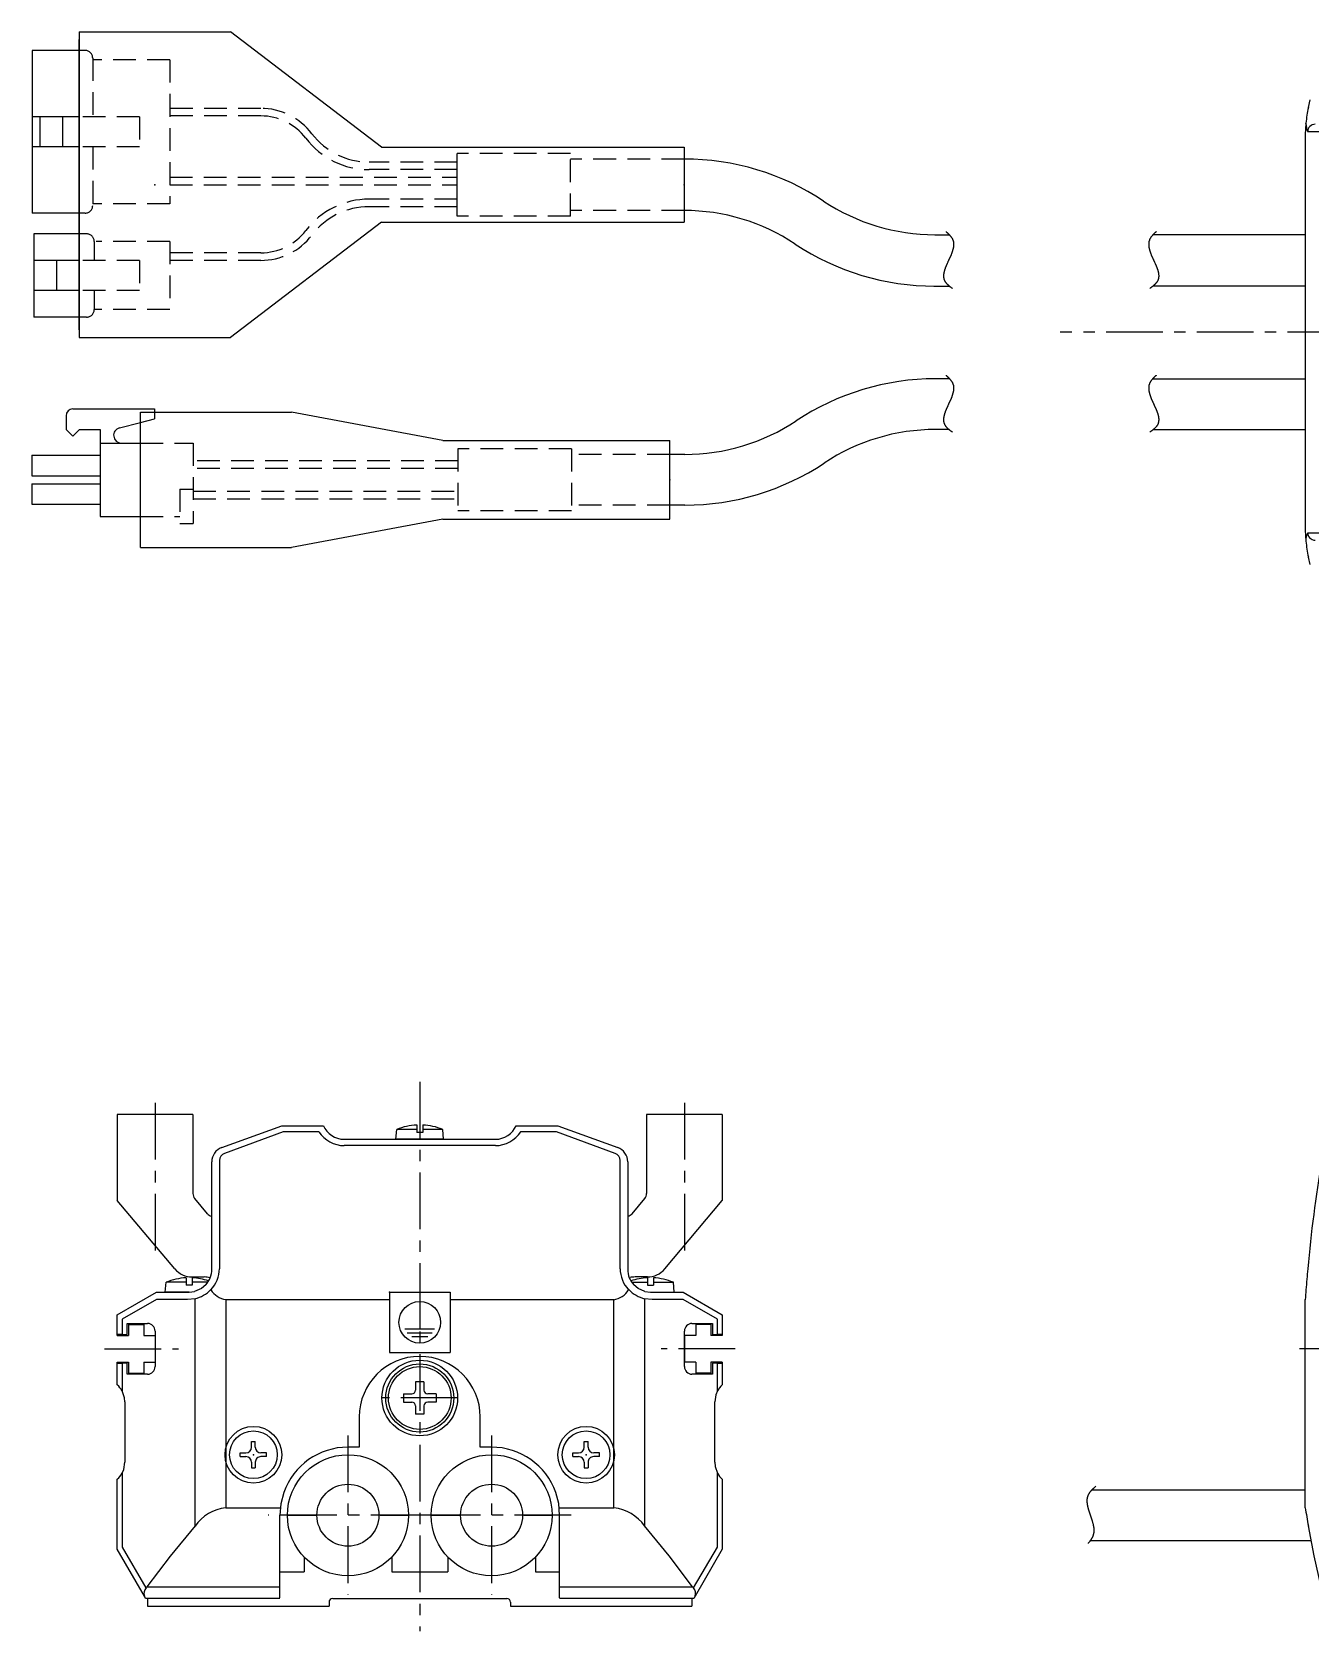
# Model space of a CAD drawing. Extents: x -211 to 803, y 92 to 503.
# Drawn here: x -210.9 to -41.9, y 284 to 495.3 of the extents above; entities that cross this region are included whole.
import ezdxf

# ---------------------------------------------------------------- set-up
doc = ezdxf.new("R2010")
doc.units = 0
for name, pattern in [('CENTER', [12, 7.5, -1.5, 1.5, -1.5]), ('CONTINOUS', [0]), ('DASHED', [4.5, 3, -1.5])]:
    doc.linetypes.add(name, pattern=pattern)
doc.layers.get('0').update_dxf_attribs({"linetype": 'CONTINUOUS'})
doc.layers.add('CENTER', color=1, linetype='CENTER')

# ---------------------------------------------------------------- blocks, each defined once
blk = doc.blocks.new('DTL0002')
at = {"color": 0, "linetype": 'CONTINUOUS'}
for p, q in [((0, 0), (0, -8)), ((0, 0), (8, 0)), ((8, 0), (8, -8)), ((4, -2.07), (4, -4.87)), ((2.03, -4.87), (5.97, -4.87)), ((2.34, -5.37), (5.66, -5.37)), ((2.94, -5.87), (5.06, -5.87)), ((0, -8), (8, -8))]:
    blk.add_line(p, q, dxfattribs=at)
blk.add_circle((4, -4), 2.75, dxfattribs=at)
at = {"color": 0}
blk.add_point((0, 0), dxfattribs=at)
blk = doc.blocks.new('DTL0003')
at = {"color": 0, "linetype": 'CONTINUOUS'}
for p, q in [((-1, 0.25), (-1.75, 0.25)), ((-1.75, 0.25), (-1.75, -0.25)), ((-0.25, 1.75), (0.25, 1.75)), ((-0.25, 1.75), (-0.25, 1)), ((0.25, 1.75), (0.25, 1)), ((1, 0.25), (1.75, 0.25)), ((1.75, 0.25), (1.75, -0.25)), ((-1, -0.25), (-1.75, -0.25)), ((-0.25, -1.75), (-0.25, -1)), ((-0.25, -1.75), (0.25, -1.75)), ((0.25, -1.75), (0.25, -1)), ((1, -0.25), (1.75, -0.25))]:
    blk.add_line(p, q, dxfattribs=at)
for radius in [3.75, 3.15]:
    blk.add_circle((0, 0), radius, dxfattribs=at)
for centre, start, end in [((-1, 1), 270, 0), ((1, 1), 180, 270), ((-1, -1), 0, 90.0001), ((1, -1), 90, 180)]:
    blk.add_arc(centre, 0.748, start, end, dxfattribs=at)
at = {"color": 0}
blk.add_point((0, 0), dxfattribs=at)
blk.add_point((0, 0), dxfattribs=at)

msp = doc.modelspace()

# ---------------------------------------------------------------- linework, layer by layer
at = {"color": 0, "linetype": 'CONTINUOUS'}
for p, q in [((-204.7, 495.35), (-184.7, 495.35)), ((-204.7, 495.35), (-204.7, 454.95)), ((-164.7, 480.1), (-184.7, 495.35)), ((-204.7, 455.95), (-204.7, 494.35)), ((-164.7, 480.1), (-124.7, 480.1)), ((-124.7, 480.1), (-124.7, 470.2)), ((-164.7, 470.2), (-184.7, 454.95)), ((-164.7, 470.2), (-124.7, 470.2)), ((-204.7, 454.95), (-184.7, 454.95)), ((-196.6, 445.1), (-192.01, 445.1)), ((-196.6, 427.2), (-196.6, 445.1)), ((-192.01, 445.1), (-176.6, 445.1)), ((-156.6, 441.35), (-176.6, 445.1)), ((-156.6, 441.35), (-126.6, 441.35)), ((-126.6, 430.95), (-126.6, 441.35)), ((-156.6, 430.95), (-176.6, 427.2)), ((-156.6, 430.95), (-126.6, 430.95)), ((-196.6, 427.2), (-176.6, 427.2))]:
    msp.add_line(p, q, dxfattribs=at)
at = {"color": 7, "linetype": 'CONTINOUS'}
for p, q in [((-210.9, 492.9), (-210.9, 471.4)), ((-204.7, 492.9), (-210.9, 492.9)), ((-42.14, 485.37), (-41.92, 486.37)), ((-204.7, 484.15), (-210.9, 484.15)), ((-209.9, 484.15), (-209.9, 480.15)), ((-206.9, 484.15), (-206.9, 480.15)), ((-42.46, 483.26), (-42.46, 483.28)), ((-40.39, 482.15), (-42.23, 482.15)), ((-204.7, 480.15), (-210.9, 480.15)), ((-42.56, 481.3), (-42.56, 430)), ((-154.7, 471), (-154.7, 479.3)), ((-204.7, 471.4), (-210.9, 471.4)), ((-204.7, 468.65), (-210.7, 468.65)), ((-210.7, 468.65), (-210.7, 457.65)), ((-91.54, 468.55), (-89.63, 468.55)), ((-42.56, 468.55), (-62.68, 468.55)), ((-204.7, 465.15), (-210.7, 465.15)), ((-207.7, 465.15), (-207.7, 461.15)), ((-204.7, 461.15), (-210.7, 461.15)), ((-91.66, 461.75), (-89.61, 461.75)), ((-42.56, 461.75), (-62.7, 461.75)), ((-204.7, 457.65), (-210.7, 457.65)), ((-89.59, 449.5), (-91.44, 449.5)), ((-62.73, 449.5), (-42.56, 449.5)), ((-206.43, 444.61), (-206.43, 442.81)), ((-205.53, 445.51), (-194.73, 445.51)), ((-194.73, 445.51), (-194.73, 445.1)), ((-205.53, 441.91), (-206.43, 442.81)), ((-205.53, 441.91), (-204.63, 442.81)), ((-204.63, 442.81), (-201.93, 442.81)), ((-201.93, 442.81), (-201.93, 431.29)), ((-199.37, 443), (-196.6, 443.71)), ((-89.67, 442.8), (-91.44, 442.8)), ((-62.64, 442.8), (-42.56, 442.8)), ((-201.93, 441.01), (-196.6, 441.01)), ((-210.93, 439.39), (-201.93, 439.39)), ((-210.93, 439.39), (-210.93, 436.69)), ((-124.6, 439.5), (-126.6, 439.5)), ((-210.93, 436.69), (-201.93, 436.69)), ((-210.93, 435.61), (-210.93, 432.91)), ((-210.93, 435.61), (-201.93, 435.61)), ((-210.93, 432.91), (-201.93, 432.91)), ((-201.93, 431.29), (-196.6, 431.29)), ((-124.6, 432.8), (-126.6, 432.8)), ((-42.23, 429.15), (-40.39, 429.15)), ((-42.46, 428.02), (-42.46, 428.03)), ((-41.92, 424.93), (-42.14, 425.92)), ((-199.65, 352.26), (-199.65, 340.89)), ((-189.65, 352.26), (-199.65, 352.26)), ((-189.65, 352.26), (-189.65, 341.78)), ((-119.65, 352.26), (-129.65, 352.26)), ((-129.65, 352.26), (-129.65, 341.78)), ((-119.65, 352.26), (-119.65, 340.89)), ((-185.83, 347.87), (-177.9, 350.76)), ((-177.72, 349.94), (-185.49, 347.1)), ((-177.9, 350.76), (-172.41, 350.76)), ((-172.99, 349.94), (-177.72, 349.94)), ((-172.41, 350.76), (-172.4, 350.76)), ((-169.65, 348.96), (-149.65, 348.96)), ((-162.8, 348.96), (-162.69, 350.26)), ((-156.5, 348.96), (-162.8, 348.96)), ((-160.05, 350.26), (-162.69, 350.26)), ((-160.05, 350.85), (-160.05, 349.86)), ((-159.25, 349.86), (-160.05, 349.86)), ((-159.25, 350.85), (-159.25, 349.86)), ((-156.61, 350.26), (-159.25, 350.26)), ((-156.5, 348.96), (-156.61, 350.26)), ((-146.9, 350.76), (-146.89, 350.76)), ((-146.89, 350.76), (-141.4, 350.76)), ((-141.58, 349.94), (-146.31, 349.94)), ((-133.81, 347.1), (-141.58, 349.94)), ((-141.4, 350.76), (-133.46, 347.87)), ((-149.65, 348.13), (-169.65, 348.13)), ((-187.15, 331.76), (-187.15, 345.99)), ((-186.15, 346.15), (-186.15, 331.85)), ((-133.15, 331.85), (-133.15, 346.15)), ((-132.15, 345.99), (-132.15, 331.76)), ((-192.05, 331.83), (-199.65, 340.89)), ((-187.72, 339.11), (-189.41, 341.14)), ((-131.58, 339.11), (-129.88, 341.14)), ((-127.25, 331.83), (-119.65, 340.89)), ((-193.3, 328.76), (-193.19, 330.06)), ((-190.55, 330.06), (-193.19, 330.06)), ((-190.55, 330.65), (-190.55, 329.66)), ((-189.75, 330.76), (-188.15, 330.76)), ((-189.75, 330.65), (-189.75, 329.66)), ((-187.68, 330.06), (-189.75, 330.06)), ((-131.62, 330.06), (-129.55, 330.06)), ((-129.55, 330.76), (-131.15, 330.76)), ((-129.55, 330.65), (-129.55, 329.66)), ((-128.75, 330.65), (-128.75, 329.66)), ((-128.75, 330.06), (-126.11, 330.06)), ((-126, 328.76), (-126.11, 330.06)), ((-199.65, 325.76), (-194.47, 328.75)), ((-194.47, 327.76), (-199.01, 325.18)), ((-194.47, 328.75), (-194.45, 328.76)), ((-190.37, 327.76), (-194.47, 327.76)), ((-194.45, 328.76), (-190.15, 328.76)), ((-190.15, 328.76), (-193.3, 328.76)), ((-189.75, 329.66), (-190.55, 329.66)), ((-189.37, 327.88), (-190.37, 327.76)), ((-190.15, 328.76), (-189.42, 328.85)), ((-189.37, 297.84), (-189.37, 327.88)), ((-185.3, 327.76), (-163.65, 327.76)), ((-185.3, 327.76), (-185.3, 300.26)), ((-155.65, 327.76), (-134, 327.76)), ((-134, 300.26), (-134, 327.76)), ((-132.02, 329.08), (-132.03, 329.06)), ((-129.92, 327.88), (-129.92, 297.84)), ((-128.93, 327.76), (-129.92, 327.88)), ((-129.88, 328.85), (-129.15, 328.76)), ((-129.55, 329.66), (-128.75, 329.66)), ((-129.15, 328.76), (-124.85, 328.76)), ((-129.15, 328.76), (-126, 328.76)), ((-124.82, 327.76), (-128.93, 327.76)), ((-124.85, 328.76), (-124.83, 328.75)), ((-124.83, 328.75), (-119.65, 325.76)), ((-120.28, 325.18), (-124.82, 327.76)), ((-42.56, 300.26), (-42.56, 327.76)), ((-42.46, 329.08), (-42.46, 329.06)), ((-199.65, 325.74), (-199.65, 325.76)), ((-199.65, 323.01), (-199.65, 325.74)), ((-119.65, 325.76), (-119.65, 325.74)), ((-119.65, 325.74), (-119.65, 323.01)), ((-199.01, 325.18), (-199.01, 323.16)), ((-198.35, 324.61), (-195.65, 324.61)), ((-198.35, 323.16), (-198.35, 324.61)), ((-198.15, 324.46), (-198.15, 323.01)), ((-198.15, 324.46), (-196.15, 324.46)), ((-196.15, 324.46), (-196.15, 323.01)), ((-194.65, 323.61), (-194.65, 318.91)), ((-124.65, 318.91), (-124.65, 323.61)), ((-123.65, 324.61), (-120.95, 324.61)), ((-123.15, 324.46), (-123.15, 323.01)), ((-121.15, 324.46), (-123.15, 324.46)), ((-121.15, 324.46), (-121.15, 323.01)), ((-120.95, 324.61), (-120.95, 323.16)), ((-120.28, 323.16), (-120.28, 325.18)), ((-199.01, 323.16), (-199.65, 323.16)), ((-199.65, 323.01), (-198.15, 323.01)), ((-199.01, 323.16), (-198.35, 323.16)), ((-196.15, 323.01), (-194.65, 323.01)), ((-194.65, 323.01), (-194.65, 319.51)), ((-124.65, 323.01), (-124.65, 319.51)), ((-123.15, 323.01), (-124.65, 323.01)), ((-119.65, 323.01), (-121.15, 323.01)), ((-120.95, 323.16), (-120.28, 323.16)), ((-119.65, 323.16), (-120.28, 323.16)), ((-199.65, 316.49), (-199.65, 319.51)), ((-199.65, 319.51), (-198.15, 319.51)), ((-199.65, 319.36), (-199.01, 319.36)), ((-199.01, 319.36), (-199.01, 315.69)), ((-198.35, 319.36), (-199.01, 319.36)), ((-198.35, 317.91), (-198.35, 319.36)), ((-198.15, 319.51), (-198.15, 318.06)), ((-196.15, 319.51), (-196.15, 318.06)), ((-196.15, 319.51), (-194.65, 319.51)), ((-123.15, 319.51), (-124.65, 319.51)), ((-123.15, 319.51), (-123.15, 318.06)), ((-121.15, 319.51), (-121.15, 318.06)), ((-119.65, 319.51), (-121.15, 319.51)), ((-120.95, 319.36), (-120.95, 317.91)), ((-120.28, 319.36), (-120.95, 319.36)), ((-120.28, 315.69), (-120.28, 319.36)), ((-120.28, 319.36), (-119.65, 319.36)), ((-119.65, 319.51), (-119.65, 316.49)), ((-195.65, 317.91), (-198.35, 317.91)), ((-198.15, 318.06), (-196.15, 318.06)), ((-120.95, 317.91), (-123.65, 317.91)), ((-121.15, 318.06), (-123.15, 318.06)), ((-161.8, 315.31), (-161.8, 314.21)), ((-161.8, 315.31), (-160.7, 315.31)), ((-160.2, 316.91), (-160.2, 315.81)), ((-159.1, 316.91), (-160.2, 316.91)), ((-159.1, 316.91), (-159.1, 315.81)), ((-157.5, 315.31), (-158.6, 315.31)), ((-157.5, 315.31), (-157.5, 314.21)), ((-198.65, 314.26), (-198.65, 306.26)), ((-161.8, 314.21), (-160.7, 314.21)), ((-160.2, 313.71), (-160.2, 312.61)), ((-159.1, 313.71), (-159.1, 312.61)), ((-157.5, 314.21), (-158.6, 314.21)), ((-120.65, 306.26), (-120.65, 314.26)), ((-167.65, 312.26), (-167.65, 308.26)), ((-159.1, 312.61), (-160.2, 312.61)), ((-151.65, 308.26), (-151.65, 312.26)), ((-167.65, 308.26), (-169.15, 308.26)), ((-150.15, 308.26), (-151.65, 308.26)), ((-199.01, 304.82), (-199.01, 295.03)), ((-120.28, 295.03), (-120.28, 304.82)), ((-199.65, 294.76), (-199.65, 304.02)), ((-119.65, 304.02), (-119.65, 294.76)), ((-70.77, 302.61), (-42.59, 302.61)), ((-185.3, 300.26), (-178.15, 300.26)), ((-141.14, 300.26), (-134, 300.26)), ((-178.15, 288.34), (-178.15, 299.26)), ((-177.15, 299.26), (-173.4, 299.26)), ((-164.9, 299.26), (-161.15, 299.26)), ((-158.15, 299.26), (-154.4, 299.26)), ((-145.9, 299.26), (-142.15, 299.26)), ((-141.15, 288.34), (-141.15, 299.26)), ((-199.65, 294.76), (-199.65, 294.76)), ((-196.07, 288.56), (-199.65, 294.76)), ((-199.01, 295.03), (-195.86, 289.65)), ((-123.44, 289.65), (-120.28, 295.03)), ((-119.65, 294.76), (-123.22, 288.56)), ((-119.65, 294.76), (-119.65, 294.76)), ((-70.98, 295.91), (-41.78, 295.91)), ((-178.15, 291.76), (-174.95, 291.76)), ((-174.95, 293.75), (-174.95, 291.76)), ((-163.35, 293.75), (-163.35, 291.76)), ((-163.35, 291.76), (-155.95, 291.76)), ((-155.95, 293.75), (-155.95, 291.76)), ((-144.35, 293.75), (-144.35, 291.76)), ((-144.35, 291.76), (-141.15, 291.76)), ((-195.86, 289.65), (-195.73, 289.79)), ((-195.73, 289.79), (-178.15, 289.79)), ((-141.15, 289.79), (-123.57, 289.79)), ((-123.57, 289.79), (-123.44, 289.65)), ((-195.9, 288.26), (-196.07, 288.56)), ((-178.15, 288.26), (-195.9, 288.26)), ((-195.65, 288.26), (-195.65, 287.26)), ((-171.65, 287.76), (-171.65, 287.26)), ((-171.15, 288.26), (-148.15, 288.26)), ((-147.65, 287.76), (-147.65, 287.26)), ((-123.4, 288.26), (-141.15, 288.26)), ((-123.65, 288.26), (-123.65, 287.26)), ((-123.22, 288.56), (-123.4, 288.26)), ((-195.65, 287.26), (-171.65, 287.26)), ((-147.65, 287.26), (-123.65, 287.26))]:
    msp.add_line(p, q, dxfattribs=at)
at = {"color": 3, "linetype": 'DASHED'}
for p, q in [((-203.9, 492.9), (-204.7, 492.9)), ((-202.9, 491.9), (-202.9, 484.15)), ((-192.7, 491.65), (-202.9, 491.65)), ((-192.7, 491.65), (-192.7, 472.65)), ((-196.7, 484.15), (-204.7, 484.15)), ((-196.7, 484.15), (-196.7, 480.15)), ((-180.67, 485.25), (-192.7, 485.25)), ((-180.67, 484.25), (-192.7, 484.25)), ((-196.7, 480.15), (-204.7, 480.15)), ((-202.9, 480.15), (-202.9, 472.4)), ((-154.7, 478.15), (-166.35, 478.15)), ((-139.7, 479.3), (-154.7, 479.3)), ((-139.7, 471), (-139.7, 479.3)), ((-124.7, 478.55), (-139.7, 478.55)), ((-192.7, 476.15), (-154.7, 476.15)), ((-154.7, 477.15), (-166.35, 477.15)), ((-192.7, 475.15), (-154.7, 475.15)), ((-192.7, 472.65), (-202.9, 472.65)), ((-154.7, 473.25), (-166.35, 473.25)), ((-154.7, 472.25), (-166.35, 472.25)), ((-124.7, 471.75), (-139.7, 471.75)), ((-203.9, 471.4), (-204.7, 471.4)), ((-139.7, 471), (-154.7, 471)), ((-203.7, 468.65), (-204.7, 468.65)), ((-202.7, 467.65), (-202.7, 465.15)), ((-192.7, 467.65), (-202.43, 467.65)), ((-192.7, 467.65), (-192.7, 458.65)), ((-196.7, 465.15), (-204.7, 465.15)), ((-196.7, 465.15), (-196.7, 461.15)), ((-180.67, 466.15), (-192.7, 466.15)), ((-180.67, 465.15), (-192.7, 465.15)), ((-196.7, 461.15), (-204.7, 461.15)), ((-202.7, 461.15), (-202.7, 458.65)), ((-203.7, 457.65), (-204.7, 457.65)), ((-192.7, 458.65), (-202.7, 458.65)), ((-196.6, 443.71), (-194.73, 444.19)), ((-194.73, 445.1), (-194.73, 444.19)), ((-196.6, 441.01), (-189.6, 441.01)), ((-189.6, 441.01), (-189.6, 430.39)), ((-139.6, 440.25), (-154.6, 440.25)), ((-154.6, 440.25), (-154.6, 432.05)), ((-139.6, 440.25), (-139.6, 432.05)), ((-154.6, 438.65), (-189.6, 438.65)), ((-154.6, 437.65), (-189.6, 437.65)), ((-126.6, 439.5), (-139.6, 439.5)), ((-191.4, 434.89), (-189.6, 434.89)), ((-191.4, 434.89), (-191.4, 430.39)), ((-189.6, 434.65), (-154.6, 434.65)), ((-189.6, 433.65), (-154.6, 433.65)), ((-196.6, 431.29), (-191.4, 431.29)), ((-139.6, 432.05), (-154.6, 432.05)), ((-126.6, 432.8), (-139.6, 432.8)), ((-191.4, 430.39), (-189.6, 430.39))]:
    msp.add_line(p, q, dxfattribs=at)
at = {"color": 7, "linetype": 'CONTINOUS'}
for points in [[(-187.95, 329.71), (-188.51, 329.24), (-189.42, 328.85)], [(-129.88, 328.85), (-130.79, 329.24), (-131.34, 329.71)], [(-198.65, 314.26), (-198.7, 314.8), (-199.01, 315.69)], [(-120.28, 315.69), (-120.5, 315.2), (-120.65, 314.26)], [(-199.01, 304.82), (-198.8, 305.32), (-198.65, 306.26)], [(-120.65, 306.26), (-120.6, 305.71), (-120.28, 304.82)], [(-177.63, 302.26), (-178.02, 300.76), (-178.15, 299.26)], [(-141.15, 299.26), (-141.28, 300.8), (-141.66, 302.26)], [(-189.37, 297.84), (-192.65, 293.87), (-195.73, 289.79)], [(-123.57, 289.79), (-126.66, 293.88), (-129.92, 297.84)], [(-40.45, 289.79), (-41.36, 293.88), (-42.14, 297.84)]]:
    msp.add_lwpolyline(points, dxfattribs=at)
at = {"color": 7}
for points in [[(-90.05, 468.96, 0), (-90.02, 468.93, 0), (-89.99, 468.9, 0), (-89.96, 468.87, 0), (-89.93, 468.84, 0), (-89.89, 468.81, 0), (-89.86, 468.78, 0), (-89.83, 468.75, 0), (-89.8, 468.72, 0), (-89.76, 468.69, 0), (-89.73, 468.65, 0), (-89.7, 468.62, 0), (-89.67, 468.59, 0), (-89.64, 468.56, 0), (-89.61, 468.52, 0), (-89.58, 468.49, 0), (-89.55, 468.45, 0), (-89.52, 468.42, 0), (-89.49, 468.39, 0), (-89.46, 468.35, 0), (-89.43, 468.32, 0), (-89.41, 468.28, 0), (-89.38, 468.25, 0), (-89.36, 468.21, 0), (-89.33, 468.18, 0), (-89.31, 468.14, 0), (-89.28, 468.1, 0), (-89.26, 468.07, 0), (-89.24, 468.03, 0), (-89.22, 467.99, 0), (-89.2, 467.95, 0), (-89.19, 467.92, 0), (-89.17, 467.88, 0), (-89.15, 467.84, 0), (-89.14, 467.8, 0), (-89.13, 467.76, 0), (-89.11, 467.72, 0), (-89.1, 467.68, 0), (-89.09, 467.64, 0), (-89.08, 467.6, 0), (-89.08, 467.56, 0), (-89.07, 467.52, 0), (-89.06, 467.48, 0), (-89.06, 467.44, 0), (-89.06, 467.4, 0), (-89.05, 467.36, 0), (-89.05, 467.32, 0), (-89.05, 467.28, 0), (-89.05, 467.24, 0), (-89.05, 467.19, 0), (-89.05, 467.15, 0), (-89.06, 467.11, 0), (-89.06, 467.07, 0), (-89.07, 467.02, 0), (-89.07, 466.98, 0), (-89.08, 466.94, 0), (-89.08, 466.89, 0), (-89.09, 466.85, 0), (-89.1, 466.81, 0), (-89.11, 466.76, 0), (-89.12, 466.72, 0), (-89.13, 466.68, 0), (-89.14, 466.63, 0), (-89.15, 466.59, 0), (-89.16, 466.54, 0), (-89.18, 466.5, 0), (-89.19, 466.45, 0), (-89.2, 466.41, 0), (-89.22, 466.36, 0), (-89.23, 466.32, 0), (-89.25, 466.27, 0), (-89.26, 466.23, 0), (-89.28, 466.18, 0), (-89.3, 466.14, 0), (-89.31, 466.09, 0), (-89.33, 466.05, 0), (-89.35, 466, 0), (-89.37, 465.95, 0), (-89.39, 465.91, 0), (-89.4, 465.86, 0), (-89.42, 465.82, 0), (-89.44, 465.77, 0), (-89.46, 465.73, 0), (-89.48, 465.68, 0), (-89.5, 465.63, 0), (-89.52, 465.59, 0), (-89.54, 465.54, 0), (-89.56, 465.5, 0), (-89.58, 465.45, 0), (-89.61, 465.4, 0), (-89.63, 465.36, 0), (-89.65, 465.31, 0), (-89.67, 465.26, 0), (-89.69, 465.22, 0), (-89.71, 465.17, 0), (-89.73, 465.13, 0), (-89.75, 465.08, 0), (-89.78, 465.04, 0), (-89.8, 464.99, 0), (-89.82, 464.94, 0), (-89.84, 464.9, 0), (-89.86, 464.85, 0), (-89.88, 464.81, 0), (-89.9, 464.76, 0), (-89.92, 464.71, 0), (-89.94, 464.67, 0), (-89.96, 464.62, 0), (-89.98, 464.58, 0), (-90, 464.53, 0), (-90.02, 464.49, 0), (-90.04, 464.44, 0), (-90.06, 464.39, 0), (-90.08, 464.35, 0), (-90.09, 464.31, 0), (-90.11, 464.26, 0), (-90.13, 464.22, 0), (-90.15, 464.17, 0), (-90.16, 464.13, 0), (-90.18, 464.08, 0), (-90.19, 464.04, 0), (-90.21, 463.99, 0), (-90.22, 463.95, 0), (-90.24, 463.9, 0), (-90.25, 463.86, 0), (-90.26, 463.82, 0), (-90.28, 463.77, 0), (-90.29, 463.73, 0), (-90.3, 463.69, 0), (-90.31, 463.64, 0), (-90.32, 463.6, 0), (-90.33, 463.56, 0), (-90.34, 463.52, 0), (-90.35, 463.48, 0), (-90.35, 463.43, 0), (-90.36, 463.39, 0), (-90.37, 463.35, 0), (-90.37, 463.31, 0), (-90.38, 463.27, 0), (-90.38, 463.22, 0), (-90.38, 463.19, 0), (-90.38, 463.14, 0), (-90.38, 463.1, 0), (-90.38, 463.06, 0), (-90.38, 463.02, 0), (-90.38, 462.98, 0), (-90.38, 462.94, 0), (-90.37, 462.9, 0), (-90.37, 462.87, 0), (-90.36, 462.83, 0), (-90.35, 462.79, 0), (-90.35, 462.75, 0), (-90.34, 462.71, 0), (-90.33, 462.68, 0), (-90.32, 462.64, 0), (-90.3, 462.6, 0), (-90.29, 462.56, 0), (-90.27, 462.53, 0), (-90.26, 462.49, 0), (-90.24, 462.46, 0), (-90.22, 462.42, 0), (-90.2, 462.39, 0), (-90.18, 462.35, 0), (-90.16, 462.32, 0), (-90.14, 462.28, 0), (-90.11, 462.25, 0), (-90.09, 462.21, 0), (-90.06, 462.18, 0), (-90.03, 462.15, 0), (-90.01, 462.12, 0), (-89.98, 462.08, 0), (-89.95, 462.05, 0), (-89.92, 462.02, 0), (-89.88, 461.99, 0), (-89.85, 461.96, 0), (-89.82, 461.93, 0), (-89.79, 461.9, 0), (-89.75, 461.87, 0), (-89.72, 461.84, 0), (-89.68, 461.81, 0), (-89.65, 461.78, 0), (-89.61, 461.75, 0), (-89.58, 461.72, 0), (-89.54, 461.69, 0), (-89.51, 461.66, 0), (-89.47, 461.64, 0), (-89.43, 461.61, 0), (-89.4, 461.58, 0), (-89.36, 461.56, 0), (-89.32, 461.53, 0), (-89.29, 461.51, 0), (-89.25, 461.48, 0), (-89.21, 461.45, 0)], [(-62.26, 468.96, 0), (-62.29, 468.93, 0), (-62.32, 468.9, 0), (-62.35, 468.87, 0), (-62.39, 468.84, 0), (-62.42, 468.81, 0), (-62.45, 468.78, 0), (-62.48, 468.75, 0), (-62.52, 468.72, 0), (-62.55, 468.69, 0), (-62.58, 468.65, 0), (-62.61, 468.62, 0), (-62.64, 468.59, 0), (-62.67, 468.56, 0), (-62.71, 468.52, 0), (-62.74, 468.49, 0), (-62.77, 468.45, 0), (-62.79, 468.42, 0), (-62.82, 468.39, 0), (-62.85, 468.35, 0), (-62.88, 468.32, 0), (-62.91, 468.28, 0), (-62.93, 468.25, 0), (-62.96, 468.21, 0), (-62.98, 468.18, 0), (-63, 468.14, 0), (-63.03, 468.1, 0), (-63.05, 468.07, 0), (-63.07, 468.03, 0), (-63.09, 467.99, 0), (-63.11, 467.95, 0), (-63.13, 467.92, 0), (-63.14, 467.88, 0), (-63.16, 467.84, 0), (-63.17, 467.8, 0), (-63.19, 467.76, 0), (-63.2, 467.72, 0), (-63.21, 467.68, 0), (-63.22, 467.64, 0), (-63.23, 467.6, 0), (-63.24, 467.56, 0), (-63.24, 467.52, 0), (-63.25, 467.48, 0), (-63.25, 467.44, 0), (-63.26, 467.4, 0), (-63.26, 467.36, 0), (-63.26, 467.32, 0), (-63.26, 467.28, 0), (-63.26, 467.24, 0), (-63.26, 467.19, 0), (-63.26, 467.15, 0), (-63.26, 467.11, 0), (-63.25, 467.07, 0), (-63.25, 467.02, 0), (-63.24, 466.98, 0), (-63.24, 466.94, 0), (-63.23, 466.89, 0), (-63.22, 466.85, 0), (-63.21, 466.81, 0), (-63.2, 466.76, 0), (-63.19, 466.72, 0), (-63.18, 466.68, 0), (-63.17, 466.63, 0), (-63.16, 466.59, 0), (-63.15, 466.54, 0), (-63.14, 466.5, 0), (-63.12, 466.45, 0), (-63.11, 466.41, 0), (-63.1, 466.36, 0), (-63.08, 466.32, 0), (-63.07, 466.27, 0), (-63.05, 466.23, 0), (-63.03, 466.18, 0), (-63.02, 466.14, 0), (-63, 466.09, 0), (-62.98, 466.05, 0), (-62.96, 466, 0), (-62.95, 465.95, 0), (-62.93, 465.91, 0), (-62.91, 465.86, 0), (-62.89, 465.82, 0), (-62.87, 465.77, 0), (-62.85, 465.73, 0), (-62.83, 465.68, 0), (-62.81, 465.63, 0), (-62.79, 465.59, 0), (-62.77, 465.54, 0), (-62.75, 465.5, 0), (-62.73, 465.45, 0), (-62.71, 465.4, 0), (-62.69, 465.36, 0), (-62.66, 465.31, 0), (-62.64, 465.26, 0), (-62.62, 465.22, 0), (-62.6, 465.17, 0), (-62.58, 465.13, 0), (-62.56, 465.08, 0), (-62.54, 465.04, 0), (-62.52, 464.99, 0), (-62.5, 464.94, 0), (-62.47, 464.9, 0), (-62.45, 464.85, 0), (-62.43, 464.81, 0), (-62.41, 464.76, 0), (-62.39, 464.71, 0), (-62.37, 464.67, 0), (-62.35, 464.62, 0), (-62.33, 464.58, 0), (-62.31, 464.53, 0), (-62.29, 464.49, 0), (-62.27, 464.44, 0), (-62.26, 464.39, 0), (-62.24, 464.35, 0), (-62.22, 464.31, 0), (-62.2, 464.26, 0), (-62.18, 464.22, 0), (-62.17, 464.17, 0), (-62.15, 464.13, 0), (-62.13, 464.08, 0), (-62.12, 464.04, 0), (-62.1, 463.99, 0), (-62.09, 463.95, 0), (-62.07, 463.9, 0), (-62.06, 463.86, 0), (-62.05, 463.82, 0), (-62.04, 463.77, 0), (-62.02, 463.73, 0), (-62.01, 463.69, 0), (-62, 463.64, 0), (-61.99, 463.6, 0), (-61.98, 463.56, 0), (-61.97, 463.52, 0), (-61.97, 463.48, 0), (-61.96, 463.43, 0), (-61.95, 463.39, 0), (-61.95, 463.35, 0), (-61.94, 463.31, 0), (-61.94, 463.27, 0), (-61.93, 463.22, 0), (-61.93, 463.19, 0), (-61.93, 463.14, 0), (-61.93, 463.1, 0), (-61.93, 463.06, 0), (-61.93, 463.02, 0), (-61.93, 462.98, 0), (-61.94, 462.94, 0), (-61.94, 462.9, 0), (-61.94, 462.87, 0), (-61.95, 462.83, 0), (-61.96, 462.79, 0), (-61.97, 462.75, 0), (-61.98, 462.71, 0), (-61.99, 462.68, 0), (-62, 462.64, 0), (-62.01, 462.6, 0), (-62.02, 462.56, 0), (-62.04, 462.53, 0), (-62.05, 462.49, 0), (-62.07, 462.46, 0), (-62.09, 462.42, 0), (-62.11, 462.39, 0), (-62.13, 462.35, 0), (-62.15, 462.32, 0), (-62.18, 462.28, 0), (-62.2, 462.25, 0), (-62.23, 462.21, 0), (-62.25, 462.18, 0), (-62.28, 462.15, 0), (-62.31, 462.12, 0), (-62.34, 462.08, 0), (-62.37, 462.05, 0), (-62.4, 462.02, 0), (-62.43, 461.99, 0), (-62.46, 461.96, 0), (-62.49, 461.93, 0), (-62.53, 461.9, 0), (-62.56, 461.87, 0), (-62.59, 461.84, 0), (-62.63, 461.81, 0), (-62.66, 461.78, 0), (-62.7, 461.75, 0), (-62.74, 461.72, 0), (-62.77, 461.69, 0), (-62.81, 461.66, 0), (-62.84, 461.64, 0), (-62.88, 461.61, 0), (-62.92, 461.58, 0), (-62.95, 461.56, 0), (-62.99, 461.53, 0), (-63.03, 461.51, 0), (-63.06, 461.48, 0), (-63.1, 461.45, 0)], [(-90.05, 449.96, 0), (-90.02, 449.93, 0), (-89.99, 449.9, 0), (-89.96, 449.87, 0), (-89.93, 449.84, 0), (-89.89, 449.81, 0), (-89.86, 449.78, 0), (-89.83, 449.75, 0), (-89.8, 449.72, 0), (-89.76, 449.69, 0), (-89.73, 449.65, 0), (-89.7, 449.62, 0), (-89.67, 449.59, 0), (-89.64, 449.56, 0), (-89.61, 449.52, 0), (-89.58, 449.49, 0), (-89.55, 449.45, 0), (-89.52, 449.42, 0), (-89.49, 449.39, 0), (-89.46, 449.35, 0), (-89.43, 449.32, 0), (-89.41, 449.28, 0), (-89.38, 449.25, 0), (-89.36, 449.21, 0), (-89.33, 449.18, 0), (-89.31, 449.14, 0), (-89.28, 449.1, 0), (-89.26, 449.07, 0), (-89.24, 449.03, 0), (-89.22, 448.99, 0), (-89.2, 448.95, 0), (-89.19, 448.92, 0), (-89.17, 448.88, 0), (-89.15, 448.84, 0), (-89.14, 448.8, 0), (-89.13, 448.76, 0), (-89.11, 448.72, 0), (-89.1, 448.68, 0), (-89.09, 448.64, 0), (-89.08, 448.6, 0), (-89.08, 448.56, 0), (-89.07, 448.52, 0), (-89.06, 448.48, 0), (-89.06, 448.44, 0), (-89.06, 448.4, 0), (-89.05, 448.36, 0), (-89.05, 448.32, 0), (-89.05, 448.28, 0), (-89.05, 448.24, 0), (-89.05, 448.19, 0), (-89.05, 448.15, 0), (-89.06, 448.11, 0), (-89.06, 448.07, 0), (-89.07, 448.02, 0), (-89.07, 447.98, 0), (-89.08, 447.94, 0), (-89.08, 447.89, 0), (-89.09, 447.85, 0), (-89.1, 447.81, 0), (-89.11, 447.76, 0), (-89.12, 447.72, 0), (-89.13, 447.68, 0), (-89.14, 447.63, 0), (-89.15, 447.59, 0), (-89.16, 447.54, 0), (-89.18, 447.5, 0), (-89.19, 447.45, 0), (-89.2, 447.41, 0), (-89.22, 447.36, 0), (-89.23, 447.32, 0), (-89.25, 447.27, 0), (-89.26, 447.23, 0), (-89.28, 447.18, 0), (-89.3, 447.14, 0), (-89.31, 447.09, 0), (-89.33, 447.05, 0), (-89.35, 447, 0), (-89.37, 446.95, 0), (-89.39, 446.91, 0), (-89.4, 446.86, 0), (-89.42, 446.82, 0), (-89.44, 446.77, 0), (-89.46, 446.73, 0), (-89.48, 446.68, 0), (-89.5, 446.63, 0), (-89.52, 446.59, 0), (-89.54, 446.54, 0), (-89.56, 446.5, 0), (-89.58, 446.45, 0), (-89.61, 446.4, 0), (-89.63, 446.36, 0), (-89.65, 446.31, 0), (-89.67, 446.26, 0), (-89.69, 446.22, 0), (-89.71, 446.17, 0), (-89.73, 446.13, 0), (-89.75, 446.08, 0), (-89.78, 446.04, 0), (-89.8, 445.99, 0), (-89.82, 445.94, 0), (-89.84, 445.9, 0), (-89.86, 445.85, 0), (-89.88, 445.81, 0), (-89.9, 445.76, 0), (-89.92, 445.71, 0), (-89.94, 445.67, 0), (-89.96, 445.62, 0), (-89.98, 445.58, 0), (-90, 445.53, 0), (-90.02, 445.49, 0), (-90.04, 445.44, 0), (-90.06, 445.39, 0), (-90.08, 445.35, 0), (-90.09, 445.31, 0), (-90.11, 445.26, 0), (-90.13, 445.22, 0), (-90.15, 445.17, 0), (-90.16, 445.13, 0), (-90.18, 445.08, 0), (-90.19, 445.04, 0), (-90.21, 444.99, 0), (-90.22, 444.95, 0), (-90.24, 444.9, 0), (-90.25, 444.86, 0), (-90.26, 444.82, 0), (-90.28, 444.77, 0), (-90.29, 444.73, 0), (-90.3, 444.69, 0), (-90.31, 444.64, 0), (-90.32, 444.6, 0), (-90.33, 444.56, 0), (-90.34, 444.52, 0), (-90.35, 444.47, 0), (-90.35, 444.43, 0), (-90.36, 444.39, 0), (-90.37, 444.35, 0), (-90.37, 444.31, 0), (-90.38, 444.27, 0), (-90.38, 444.23, 0), (-90.38, 444.19, 0), (-90.38, 444.14, 0), (-90.38, 444.1, 0), (-90.38, 444.06, 0), (-90.38, 444.02, 0), (-90.38, 443.98, 0), (-90.38, 443.94, 0), (-90.37, 443.9, 0), (-90.37, 443.87, 0), (-90.36, 443.83, 0), (-90.35, 443.79, 0), (-90.35, 443.75, 0), (-90.34, 443.71, 0), (-90.33, 443.68, 0), (-90.32, 443.64, 0), (-90.3, 443.6, 0), (-90.29, 443.56, 0), (-90.27, 443.53, 0), (-90.26, 443.49, 0), (-90.24, 443.46, 0), (-90.22, 443.42, 0), (-90.2, 443.39, 0), (-90.18, 443.35, 0), (-90.16, 443.32, 0), (-90.14, 443.28, 0), (-90.11, 443.25, 0), (-90.09, 443.21, 0), (-90.06, 443.18, 0), (-90.03, 443.15, 0), (-90.01, 443.12, 0), (-89.98, 443.08, 0), (-89.95, 443.05, 0), (-89.92, 443.02, 0), (-89.88, 442.99, 0), (-89.85, 442.96, 0), (-89.82, 442.93, 0), (-89.79, 442.9, 0), (-89.75, 442.87, 0), (-89.72, 442.84, 0), (-89.68, 442.81, 0), (-89.65, 442.78, 0), (-89.61, 442.75, 0), (-89.58, 442.72, 0), (-89.54, 442.69, 0), (-89.51, 442.67, 0), (-89.47, 442.64, 0), (-89.43, 442.61, 0), (-89.4, 442.58, 0), (-89.36, 442.56, 0), (-89.32, 442.53, 0), (-89.29, 442.51, 0), (-89.25, 442.48, 0), (-89.21, 442.45, 0)], [(-62.26, 449.96, 0), (-62.29, 449.93, 0), (-62.32, 449.9, 0), (-62.35, 449.87, 0), (-62.39, 449.84, 0), (-62.42, 449.81, 0), (-62.45, 449.78, 0), (-62.48, 449.75, 0), (-62.52, 449.72, 0), (-62.55, 449.69, 0), (-62.58, 449.65, 0), (-62.61, 449.62, 0), (-62.64, 449.59, 0), (-62.67, 449.56, 0), (-62.71, 449.52, 0), (-62.74, 449.49, 0), (-62.77, 449.45, 0), (-62.79, 449.42, 0), (-62.82, 449.39, 0), (-62.85, 449.35, 0), (-62.88, 449.32, 0), (-62.91, 449.28, 0), (-62.93, 449.25, 0), (-62.96, 449.21, 0), (-62.98, 449.18, 0), (-63, 449.14, 0), (-63.03, 449.1, 0), (-63.05, 449.07, 0), (-63.07, 449.03, 0), (-63.09, 448.99, 0), (-63.11, 448.95, 0), (-63.13, 448.92, 0), (-63.14, 448.88, 0), (-63.16, 448.84, 0), (-63.17, 448.8, 0), (-63.19, 448.76, 0), (-63.2, 448.72, 0), (-63.21, 448.68, 0), (-63.22, 448.64, 0), (-63.23, 448.6, 0), (-63.24, 448.56, 0), (-63.24, 448.52, 0), (-63.25, 448.48, 0), (-63.25, 448.44, 0), (-63.26, 448.4, 0), (-63.26, 448.36, 0), (-63.26, 448.32, 0), (-63.26, 448.28, 0), (-63.26, 448.24, 0), (-63.26, 448.19, 0), (-63.26, 448.15, 0), (-63.26, 448.11, 0), (-63.25, 448.07, 0), (-63.25, 448.02, 0), (-63.24, 447.98, 0), (-63.24, 447.94, 0), (-63.23, 447.89, 0), (-63.22, 447.85, 0), (-63.21, 447.81, 0), (-63.2, 447.76, 0), (-63.19, 447.72, 0), (-63.18, 447.68, 0), (-63.17, 447.63, 0), (-63.16, 447.59, 0), (-63.15, 447.54, 0), (-63.14, 447.5, 0), (-63.12, 447.45, 0), (-63.11, 447.41, 0), (-63.1, 447.36, 0), (-63.08, 447.32, 0), (-63.07, 447.27, 0), (-63.05, 447.23, 0), (-63.03, 447.18, 0), (-63.02, 447.14, 0), (-63, 447.09, 0), (-62.98, 447.05, 0), (-62.96, 447, 0), (-62.95, 446.95, 0), (-62.93, 446.91, 0), (-62.91, 446.86, 0), (-62.89, 446.82, 0), (-62.87, 446.77, 0), (-62.85, 446.73, 0), (-62.83, 446.68, 0), (-62.81, 446.63, 0), (-62.79, 446.59, 0), (-62.77, 446.54, 0), (-62.75, 446.5, 0), (-62.73, 446.45, 0), (-62.71, 446.4, 0), (-62.69, 446.36, 0), (-62.66, 446.31, 0), (-62.64, 446.26, 0), (-62.62, 446.22, 0), (-62.6, 446.17, 0), (-62.58, 446.13, 0), (-62.56, 446.08, 0), (-62.54, 446.04, 0), (-62.52, 445.99, 0), (-62.5, 445.94, 0), (-62.47, 445.9, 0), (-62.45, 445.85, 0), (-62.43, 445.81, 0), (-62.41, 445.76, 0), (-62.39, 445.71, 0), (-62.37, 445.67, 0), (-62.35, 445.62, 0), (-62.33, 445.58, 0), (-62.31, 445.53, 0), (-62.29, 445.49, 0), (-62.27, 445.44, 0), (-62.26, 445.39, 0), (-62.24, 445.35, 0), (-62.22, 445.31, 0), (-62.2, 445.26, 0), (-62.18, 445.22, 0), (-62.17, 445.17, 0), (-62.15, 445.13, 0), (-62.13, 445.08, 0), (-62.12, 445.04, 0), (-62.1, 444.99, 0), (-62.09, 444.95, 0), (-62.07, 444.9, 0), (-62.06, 444.86, 0), (-62.05, 444.82, 0), (-62.04, 444.77, 0), (-62.02, 444.73, 0), (-62.01, 444.69, 0), (-62, 444.64, 0), (-61.99, 444.6, 0), (-61.98, 444.56, 0), (-61.97, 444.52, 0), (-61.97, 444.47, 0), (-61.96, 444.43, 0), (-61.95, 444.39, 0), (-61.95, 444.35, 0), (-61.94, 444.31, 0), (-61.94, 444.27, 0), (-61.93, 444.23, 0), (-61.93, 444.19, 0), (-61.93, 444.14, 0), (-61.93, 444.1, 0), (-61.93, 444.06, 0), (-61.93, 444.02, 0), (-61.93, 443.98, 0), (-61.94, 443.94, 0), (-61.94, 443.9, 0), (-61.94, 443.87, 0), (-61.95, 443.83, 0), (-61.96, 443.79, 0), (-61.97, 443.75, 0), (-61.98, 443.71, 0), (-61.99, 443.68, 0), (-62, 443.64, 0), (-62.01, 443.6, 0), (-62.02, 443.56, 0), (-62.04, 443.53, 0), (-62.05, 443.49, 0), (-62.07, 443.46, 0), (-62.09, 443.42, 0), (-62.11, 443.39, 0), (-62.13, 443.35, 0), (-62.15, 443.32, 0), (-62.18, 443.28, 0), (-62.2, 443.25, 0), (-62.23, 443.21, 0), (-62.25, 443.18, 0), (-62.28, 443.15, 0), (-62.31, 443.12, 0), (-62.34, 443.08, 0), (-62.37, 443.05, 0), (-62.4, 443.02, 0), (-62.43, 442.99, 0), (-62.46, 442.96, 0), (-62.49, 442.93, 0), (-62.53, 442.9, 0), (-62.56, 442.87, 0), (-62.59, 442.84, 0), (-62.63, 442.81, 0), (-62.66, 442.78, 0), (-62.7, 442.75, 0), (-62.74, 442.72, 0), (-62.77, 442.69, 0), (-62.81, 442.67, 0), (-62.84, 442.64, 0), (-62.88, 442.61, 0), (-62.92, 442.58, 0), (-62.95, 442.56, 0), (-62.99, 442.53, 0), (-63.03, 442.51, 0), (-63.06, 442.48, 0), (-63.1, 442.45, 0)], [(-70.24, 303.09, 0), (-70.27, 303.06, 0), (-70.31, 303.04, 0), (-70.34, 303.01, 0), (-70.37, 302.98, 0), (-70.4, 302.95, 0), (-70.44, 302.92, 0), (-70.47, 302.89, 0), (-70.5, 302.86, 0), (-70.54, 302.83, 0), (-70.57, 302.81, 0), (-70.6, 302.77, 0), (-70.63, 302.74, 0), (-70.67, 302.71, 0), (-70.7, 302.68, 0), (-70.73, 302.65, 0), (-70.76, 302.62, 0), (-70.79, 302.59, 0), (-70.82, 302.56, 0), (-70.85, 302.52, 0), (-70.88, 302.49, 0), (-70.91, 302.46, 0), (-70.94, 302.43, 0), (-70.97, 302.39, 0), (-70.99, 302.36, 0), (-71.02, 302.33, 0), (-71.05, 302.29, 0), (-71.07, 302.26, 0), (-71.1, 302.22, 0), (-71.12, 302.19, 0), (-71.14, 302.15, 0), (-71.16, 302.12, 0), (-71.19, 302.08, 0), (-71.21, 302.05, 0), (-71.23, 302.01, 0), (-71.24, 301.98, 0), (-71.26, 301.94, 0), (-71.28, 301.9, 0), (-71.29, 301.87, 0), (-71.31, 301.83, 0), (-71.32, 301.79, 0), (-71.34, 301.75, 0), (-71.35, 301.72, 0), (-71.36, 301.68, 0), (-71.37, 301.64, 0), (-71.38, 301.6, 0), (-71.39, 301.56, 0), (-71.39, 301.52, 0), (-71.4, 301.49, 0), (-71.41, 301.45, 0), (-71.41, 301.41, 0), (-71.42, 301.37, 0), (-71.42, 301.33, 0), (-71.42, 301.29, 0), (-71.42, 301.25, 0), (-71.43, 301.21, 0), (-71.43, 301.17, 0), (-71.43, 301.13, 0), (-71.42, 301.09, 0), (-71.42, 301.05, 0), (-71.42, 301, 0), (-71.42, 300.96, 0), (-71.42, 300.92, 0), (-71.41, 300.88, 0), (-71.41, 300.84, 0), (-71.4, 300.8, 0), (-71.4, 300.75, 0), (-71.39, 300.71, 0), (-71.38, 300.67, 0), (-71.38, 300.63, 0), (-71.37, 300.58, 0), (-71.36, 300.54, 0), (-71.35, 300.5, 0), (-71.34, 300.45, 0), (-71.33, 300.41, 0), (-71.32, 300.37, 0), (-71.31, 300.32, 0), (-71.3, 300.28, 0), (-71.29, 300.24, 0), (-71.28, 300.19, 0), (-71.27, 300.15, 0), (-71.25, 300.11, 0), (-71.24, 300.06, 0), (-71.23, 300.02, 0), (-71.22, 299.98, 0), (-71.2, 299.93, 0), (-71.19, 299.89, 0), (-71.18, 299.84, 0), (-71.16, 299.8, 0), (-71.15, 299.75, 0), (-71.13, 299.71, 0), (-71.12, 299.67, 0), (-71.1, 299.62, 0), (-71.09, 299.58, 0), (-71.07, 299.53, 0), (-71.06, 299.49, 0), (-71.04, 299.44, 0), (-71.03, 299.4, 0), (-71.01, 299.35, 0), (-71, 299.31, 0), (-70.98, 299.26, 0), (-70.97, 299.22, 0), (-70.95, 299.17, 0), (-70.94, 299.13, 0), (-70.92, 299.08, 0), (-70.91, 299.04, 0), (-70.89, 298.99, 0), (-70.88, 298.95, 0), (-70.86, 298.9, 0), (-70.85, 298.86, 0), (-70.83, 298.81, 0), (-70.82, 298.77, 0), (-70.8, 298.73, 0), (-70.79, 298.68, 0), (-70.77, 298.63, 0), (-70.76, 298.59, 0), (-70.75, 298.55, 0), (-70.73, 298.5, 0), (-70.72, 298.46, 0), (-70.71, 298.41, 0), (-70.69, 298.37, 0), (-70.68, 298.32, 0), (-70.67, 298.28, 0), (-70.66, 298.23, 0), (-70.64, 298.19, 0), (-70.63, 298.15, 0), (-70.62, 298.1, 0), (-70.61, 298.06, 0), (-70.6, 298.01, 0), (-70.59, 297.97, 0), (-70.58, 297.93, 0), (-70.58, 297.88, 0), (-70.57, 297.84, 0), (-70.56, 297.8, 0), (-70.55, 297.75, 0), (-70.55, 297.71, 0), (-70.54, 297.67, 0), (-70.53, 297.62, 0), (-70.53, 297.58, 0), (-70.52, 297.54, 0), (-70.52, 297.49, 0), (-70.52, 297.45, 0), (-70.51, 297.41, 0), (-70.51, 297.37, 0), (-70.51, 297.32, 0), (-70.51, 297.28, 0), (-70.51, 297.24, 0), (-70.51, 297.2, 0), (-70.51, 297.16, 0), (-70.51, 297.11, 0), (-70.52, 297.07, 0), (-70.52, 297.03, 0), (-70.52, 296.99, 0), (-70.53, 296.95, 0), (-70.54, 296.91, 0), (-70.54, 296.87, 0), (-70.55, 296.83, 0), (-70.56, 296.79, 0), (-70.57, 296.75, 0), (-70.58, 296.71, 0), (-70.59, 296.67, 0), (-70.6, 296.63, 0), (-70.61, 296.59, 0), (-70.63, 296.55, 0), (-70.64, 296.51, 0), (-70.66, 296.47, 0), (-70.67, 296.43, 0), (-70.69, 296.4, 0), (-70.71, 296.36, 0), (-70.73, 296.32, 0), (-70.75, 296.28, 0), (-70.77, 296.25, 0), (-70.79, 296.21, 0), (-70.81, 296.17, 0), (-70.83, 296.13, 0), (-70.86, 296.1, 0), (-70.88, 296.06, 0), (-70.9, 296.02, 0), (-70.93, 295.99, 0), (-70.95, 295.95, 0), (-70.98, 295.92, 0), (-71, 295.88, 0), (-71.03, 295.85, 0), (-71.05, 295.81, 0), (-71.08, 295.77, 0), (-71.1, 295.74, 0), (-71.13, 295.71, 0), (-71.16, 295.67, 0), (-71.18, 295.64, 0), (-71.21, 295.6, 0), (-71.24, 295.57, 0), (-71.26, 295.54, 0)]]:
    msp.add_polyline3d(points, dxfattribs=at)
at = {"color": 7, "linetype": 'CONTINOUS'}
for centre, radius in [((-159.65, 314.76), 5), ((-159.65, 314.76), 4.5), ((-159.65, 314.76), 4.15), ((-169.15, 299.26), 8), ((-150.15, 299.26), 8), ((-169.15, 299.26), 4.1), ((-150.15, 299.26), 4.1)]:
    msp.add_circle(centre, radius, dxfattribs=at)
at = {"color": 3, "linetype": 'DASHED'}
for centre, radius, start, end in [((-203.9, 491.9), 1, 0.0017, 90.0017), ((-180.67, 476.75), 8.5, 37.2706, 90.0017), ((-180.67, 476.75), 7.5, 37.2706, 90.0017), ((-166.35, 487.65), 10.5, 217.2706, 270.0017), ((-166.35, 487.65), 9.5, 217.2706, 270.0017), ((-203.9, 472.4), 1, 270.0017, 0.0017), ((-166.35, 462.75), 10.5, 90.0017, 142.7329), ((-166.35, 462.75), 9.5, 90.0017, 142.7329), ((-203.7, 467.65), 1, 0.0017, 90.0017), ((-180.67, 473.65), 7.5, 270.0017, 322.7329), ((-180.67, 473.65), 8.5, 270.0017, 322.7329), ((-203.7, 458.65), 1, 270.0017, 0.0017)]:
    msp.add_arc(centre, radius, start, end, dxfattribs=at)
at = {"color": 7, "linetype": 'CONTINOUS'}
for centre, radius, start, end in [((-22.56, 481.3), 20, 168.2428, 174.3222), ((-22.56, 481.3), 20, 174.3608, 180), ((-40.01, 483.2), 2.45, 178.4425, 205.3692), ((-41.23, 482.15), 0.998, 90.1197, 180.1192), ((-124.7, 445.15), 33.4, 56.4452, 90.0009), ((-124.7, 445.15), 26.6, 56.4452, 90.0009), ((-91.54, 495.15), 26.6, 236.4452, 270), ((-91.54, 495.15), 33.4, 236.4452, 270), ((-91.44, 416.15), 33.35, 90, 123.5569), ((-205.53, 444.61), 0.9, 90, 180), ((-124.6, 466.15), 26.65, 269.9994, 303.5569), ((-199.12, 442.02), 1.01, 104.3814, 270), ((-91.44, 416.15), 26.65, 90, 123.5569), ((-124.6, 466.15), 33.35, 269.9994, 303.5569), ((-22.56, 430), 20, 180, 185.6392), ((-40.35, 428.17), 2.12, 152.4725, 183.7157), ((-41.23, 429.15), 0.998, 179.8808, 269.8803), ((-22.56, 430), 20, 185.6778, 191.7572), ((-169.64, 352.13), 4, 213.1843, 269.9425), ((-169.65, 351.96), 3, 203.5782, 270), ((-159.65, 342.88), 7.98, 92.8723, 112.3565), ((-159.65, 342.88), 7.98, 67.6435, 87.1277), ((-149.65, 351.96), 3, 270, 336.4218), ((-149.65, 352.13), 4, 270.0487, 326.8245), ((-185.15, 345.99), 2, 110, 180), ((-185.14, 346.15), 1, 110.1784, 180.0912), ((-134.15, 346.15), 1, 359.9286, 69.8017), ((-134.15, 345.99), 2, 0, 70), ((156.94, 313.62), 200, 170.6396, 174.7718), ((-188.65, 341.78), 1, 180, 220), ((-130.65, 341.78), 1, 320, 0.0001), ((-186.95, 339.76), 1, 220, 254.4852), ((-132.35, 339.76), 1, 285.0059, 320), ((-190.15, 322.68), 7.98, 92.8723, 112.3565), ((-189.75, 333.76), 3, 220, 270), ((-190.15, 322.68), 7.98, 71.1337, 87.1277), ((-188.15, 327.76), 3, 75.4233, 90), ((-190.15, 331.76), 3, 317.0546, 0), ((-190.18, 331.85), 4.03, 316.3101, 0.0289), ((-129.12, 331.85), 4.03, 179.9754, 223.6855), ((-129.15, 331.76), 3, 180, 222.9454), ((-131.15, 327.76), 3, 90, 103.4119), ((-129.15, 322.68), 7.98, 92.8723, 108.8663), ((-129.55, 333.76), 3, 270, 320), ((-129.15, 322.68), 7.98, 67.6435, 87.1277), ((156.94, 313.62), 200, 174.7718, 175.5727), ((-190.36, 332.03), 4.26, 283.3104, 316.2129), ((-184.86, 330.55), 2.82, 211.698, 261.1059), ((-134.45, 330.56), 2.84, 279.0616, 328.1345), ((-128.94, 332.03), 4.26, 223.7886, 256.6881), ((156.94, 313.62), 200, 175.5727, 175.9477), ((-195.65, 323.61), 1, 0, 90), ((-123.65, 323.61), 1, 90, 180), ((-159.65, 312.26), 8, 0, 180), ((-195.65, 318.91), 1, 270, 0), ((-123.65, 318.91), 1, 180, 270), ((-201.65, 314.26), 3, 28.5343, 48.1897), ((-160.7, 315.81), 0.5, 270, 0), ((-158.6, 315.81), 0.5, 180, 270), ((-117.65, 314.26), 3, 131.8103, 151.4657), ((-160.7, 313.71), 0.5, 360, 90), ((-158.6, 313.71), 0.5, 90, 180), ((-169.15, 299.26), 9, 90, 160.5288), ((-150.15, 299.26), 9, 19.4712, 90), ((-201.65, 306.26), 3, 311.8103, 331.4657), ((-117.65, 306.26), 3, 208.5343, 228.1897), ((-184.62, 294.47), 5.82, 96.6889, 144.7206), ((-134.67, 294.48), 5.82, 35.247, 83.3435), ((105.44, 324.67), 150, 189.3668, 190.305), ((-195.06, 288.93), 1.07, 137.6778, 199.6608), ((-124.24, 288.93), 1.07, 340.3392, 42.3222), ((-171.15, 287.76), 0.5, 90, 180), ((-148.15, 287.76), 0.5, 0, 90)]:
    msp.add_arc(centre, radius, start, end, dxfattribs=at)
at = {"color": 3, "linetype": 'DASHED'}
msp.add_point((-194.7, 475.15), dxfattribs=at)
at = {"color": 0}
for p in [(-124.7, 475.15), (-126.6, 436.15), (-126.6, 436.15)]:
    msp.add_point(p, dxfattribs=at)
at = {"layer": 'CENTER', "color": 1, "linetype": 'CENTER'}
for p, q in [((802.6, 455.65), (-74.98, 455.65)), ((-159.65, 356.57), (-159.65, 283.95)), ((-194.65, 353.77), (-194.65, 333.84)), ((-124.65, 353.77), (-124.65, 334.02)), ((-201.35, 321.26), (-191.56, 321.26)), ((-117.95, 321.26), (-127.73, 321.26)), ((-36.55, 321.26), (-43.33, 321.26)), ((-154.65, 314.76), (-164.65, 314.76)), ((-169.15, 309.8), (-169.15, 288.72)), ((-150.15, 309.8), (-150.15, 288.72)), ((-158.61, 299.26), (-179.69, 299.26)), ((-139.61, 299.26), (-160.69, 299.26))]:
    msp.add_line(p, q, dxfattribs=at)

# ---------------------------------------------------------------- block references
at = {"color": 7, "zscale": 2}
msp.add_blockref('DTL0002', (-163.65, 328.76), dxfattribs=at)
at = {"color": 7, "zscale": 2, "rotation": 90}
for p in [(-181.65, 307.26), (-137.65, 307.26)]:
    msp.add_blockref('DTL0003', p, dxfattribs=at)

doc.saveas('drawing.dxf')
